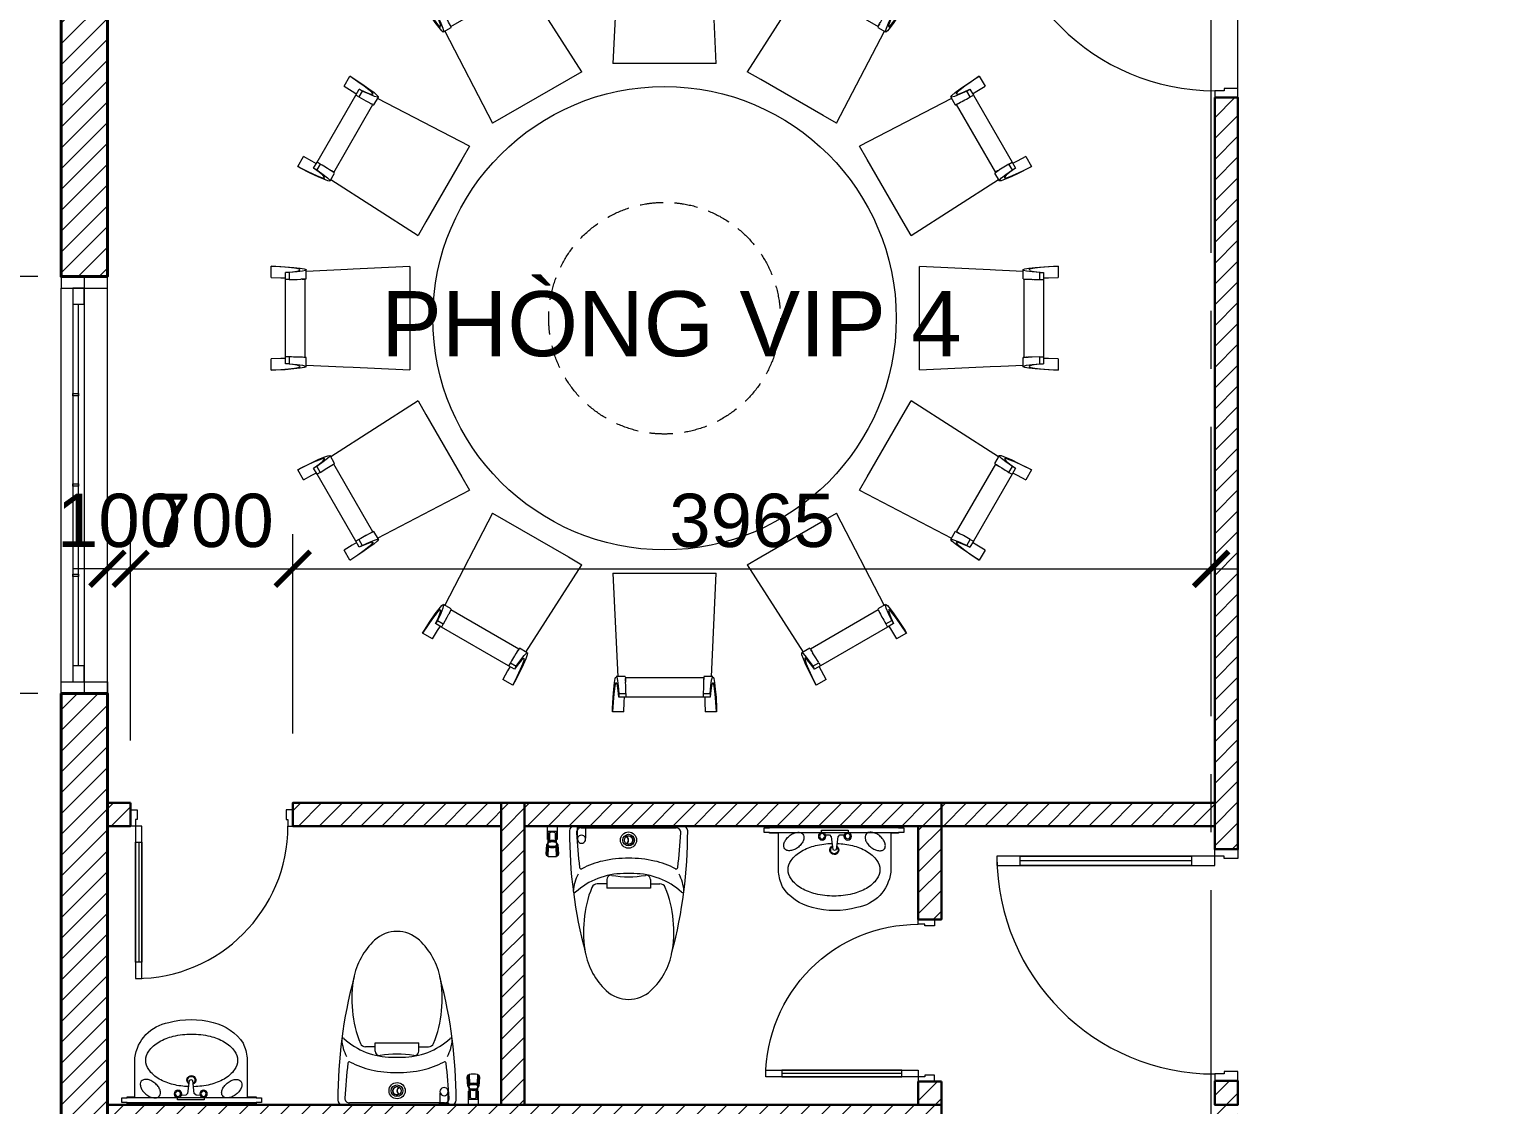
# Model space of a CAD drawing. Header units: millimetres. Extents: x 886808 to 1650903, y -1008069 to 230892.
# Drawn here: x 934851 to 941169, y -438720 to -434078 of the extents above; entities that cross this region are included whole.
import ezdxf

# ---------------------------------------------------------------- set-up
doc = ezdxf.new("R2010")
doc.units = ezdxf.units.MM
doc.linetypes.add('( Dashed )', pattern=[0.75, 0.5, -0.25])
doc.linetypes.add('CENTER', pattern=[2, 1.25, -0.25, 0.25, -0.25])
doc.layers.get('0').update_dxf_attribs({"lineweight": 0})
for name, color, linetype, lineweight in [('01- NET TUONG- 242', 242, 'Continuous', 40), ('03- Net Cua- 153', 153, 'Continuous', 9), ('8l NET TO', 8, 'Continuous', 9), ('A-FURN1', 8, 'Continuous', 9), ('A-Wall', 113, 'Continuous', 30), ('A_Dim', 8, 'Continuous', 5), ('HACTH', 8, 'Continuous', 0), ('I-FURN', 252, 'Continuous', 5), ('net vl', 33, 'Continuous', 5), ('P-SANR-FIXT', 6, 'Continuous', 5), ('X-BT-MB-F1$0$SP-CỬA', 157, 'Continuous', 0)]:
    doc.layers.add(name, color=color, linetype=linetype, lineweight=lineweight)
doc.styles.add('Roof Fl type B$0$GHICHUTHUONG', font='arial.ttf', dxfattribs={"width": 0.8})
doc.styles.add('TIÊU ĐỀ', font='arial.ttf', dxfattribs={"height": 230})
doc.dimstyles.new('1-100', dxfattribs={"dimtxt": 230, "dimasz": 150, "dimexe": 150, "dimexo": 300, "dimgap": 90, "dimtad": 1, "dimdec": 0, "dimrnd": 5, "dimzin": 0, "dimtxsty": 'TIÊU ĐỀ', "dimblk": 'ARCHTICK', "dimcen": 100, "dimdle": 120, "dimclrd": 256, "dimclre": 256, "dimclrt": 2, "dimadec": 0, "dimazin": 0, "dimtfac": 1, "dimtdec": 0, "dimtix": 1, "dimtmove": 1, "dimatfit": 3, "dimldrblk": 'OPEN30', "dimfxl": 900, "dimtolj": 1, "dimtzin": 0, "dimlwd": 13, "dimlwe": 13, "dimarcsym": 1})

# ---------------------------------------------------------------- blocks, each defined once
blk = doc.blocks.new('TRUC KHU BEP')
at = {"layer": '8l NET TO', "color": 251, "linetype": 'CENTER', "ltscale": 1000, "true_color": 0x636466, "transparency": 33554636}
for p, q in [((70, -3998.8), (70, 41158.2)), ((5034.7, -4023.5), (5034.7, 41133.5))]:
    blk.add_line(p, q, dxfattribs=at)
blk = doc.blocks.new('_ArchTick')
at = {"color": 0, "linetype": 'ByBlock', "const_width": 0.15}
blk.add_lwpolyline([(-0.5, -0.5), (0.5, 0.5)], dxfattribs=at)
blk = doc.blocks.new('*D240')
at = {"layer": 'A_Dim', "lineweight": 13, "transparency": 16777216}
for p, q in [((929312.6, -405799.7), (929312.6, -443139.7)), ((934593.6, -405919.7), (929162.6, -405919.7)), ((934593.6, -443019.7), (929162.6, -443019.7))]:
    blk.add_line(p, q, dxfattribs=at)
at = {"layer": 'Defpoints', "color": 0, "transparency": 16777216}
for p in [(934893.6, -405919.7), (929312.6, -443019.7), (934893.6, -443019.7)]:
    blk.add_point(p, dxfattribs=at)
at = {"layer": 'A_Dim', "lineweight": 13, "transparency": 16777216, "xscale": 150, "yscale": 150, "zscale": 150}
for p, rotation in [((929312.6, -405919.7), 90), ((929312.6, -443019.7), 270)]:
    blk.add_blockref('_ArchTick', p, dxfattribs=dict(at, rotation=rotation))
at = {"layer": 'A_Dim', "color": 2, "transparency": 16777216, "insert": (929105.1, -424469.7), "char_height": 230, "attachment_point": 5, "rotation": 90, "style": 'TIÊU ĐỀ'}
blk.add_mtext('\\A1;37100', dxfattribs=at)
blk = doc.blocks.new('_Open30')
at = {"color": 0, "linetype": 'ByBlock', "lineweight": -2}
for p, q in [((-1, 0.268), (0, 0)), ((0, 0), (-1, -0.268)), ((0, 0), (-1, 0))]:
    blk.add_line(p, q, dxfattribs=at)
blk = doc.blocks.new('*U608')
at = {"layer": 'I-FURN', "transparency": 33554636}
for p, q in [((1100, -944.5), (1100, -877.4)), ((1547.5, -897.9), (1100, -877.4)), ((1684.2, -875.1), (1698.9, -875.1)), ((1698.9, -875.1), (1698.9, -924.7)), ((1100, -1255.5), (1100, -944.5)), ((1547.1, -891.2), (1547.1, -930.2)), ((1551.7, -930.9), (1551.7, -1269.1)), ((1574, -890.4), (1573.4, -891.5)), ((1620.3, -932.9), (1635.7, -932.9)), ((1620.5, -932.9), (1620.5, -903.3)), ((1620.5, -903.3), (1635.7, -903.3)), ((1620.5, -932.9), (1635.7, -932.9)), ((1635.7, -903.3), (1635.7, -932.9)), ((1635.7, -932.9), (1635.7, -1267.1)), ((1100, -1322.6), (1100, -1255.5)), ((1100, -1322.6), (1547.5, -1302.1)), ((1547.1, -1269.8), (1547.1, -1308.7)), ((1549.8, -1269.3), (1547.5, -1270)), ((1620.5, -1296.7), (1620.5, -1267.1)), ((1620.5, -1267.1), (1635.7, -1267.1)), ((1620.5, -1296.7), (1635.7, -1296.7)), ((1635.7, -1267.1), (1635.7, -1296.7)), ((1698.9, -1324.9), (1684.2, -1324.9)), ((1698.9, -1275.3), (1698.9, -1324.9))]:
    blk.add_line(p, q, dxfattribs=at)
at = {"layer": 'I-FURN', "transparency": 33554636, "flags": 128}
for points in [[(1547.5, -890.4), (1555.2, -887.2), (1573, -884), (1600.6, -880.9), (1637.8, -877.9), (1684.2, -875.1)], [(1698.9, -875.1), (1656.9, -878), (1623.3, -881), (1598.1, -884.1), (1581.6, -887.2), (1574, -890.4)], [(1620.5, -903.3), (1586.6, -900.1), (1563, -896.9), (1549.9, -893.7), (1547.5, -890.4)], [(1547.5, -929.9), (1549.8, -930.7), (1562.9, -931.5), (1565, -931.5)], [(1575.4, -893.6), (1586.2, -896.9), (1606.4, -900.1), (1635.7, -903.3)], [(1582, -932.1), (1586.5, -932.2), (1588.2, -932.2)], [(1634.8, -926.3), (1657.1, -925.7), (1698.9, -924.7)], [(1547.5, -1309.6), (1549.9, -1306.3), (1563.1, -1303.1), (1586.6, -1299.8), (1620.5, -1296.7)], [(1684.2, -1324.9), (1637.8, -1322), (1600.6, -1319.1), (1573, -1316), (1555.2, -1312.8), (1547.5, -1309.6)], [(1551.7, -1269.1), (1565.5, -1268.4), (1570.2, -1268.3)], [(1565, -1268.4), (1562.9, -1268.5), (1555.7, -1268.9)], [(1620.2, -1267.1), (1586.5, -1267.8), (1569.8, -1268.3)], [(1635.7, -1296.7), (1606.4, -1299.9), (1586.2, -1303.1), (1575.4, -1306.3), (1574, -1309.6)], [(1574, -1309.6), (1581.6, -1312.8), (1598.1, -1315.9), (1623.3, -1319), (1657, -1322), (1698.9, -1324.9)], [(1698.9, -1275.3), (1657.1, -1274.3), (1634.8, -1273.6)]]:
    blk.add_lwpolyline(points, dxfattribs=at)
at = {"layer": 'I-FURN', "transparency": 33554636}
for start_param, end_param in [(0.092227, 0.260344), (0.269372, 0.369668)]:
    blk.add_ellipse((2630.5, -930.1), major_axis=(-1083.4, 0), ratio=0.007077, start_param=start_param, end_param=end_param, dxfattribs=at)
blk = doc.blocks.new('*U609')
at = {"layer": 'A_Dim', "color": 0, "linetype": 'ByBlock', "lineweight": -2, "transparency": 16777216}
for p, rotation in [((1515429.2, -18060.5), 90.00000000000004), ((1515576.6, -18610.5), 120), ((1515576.6, -17510.5), 60.00000000000006), ((1515979.2, -19013.1), 150.0000000000001), ((1515979.2, -17107.8), 30.00000000000008), ((1516529.2, -19160.5), 180), ((1517079.2, -19013.1), 210), ((1517079.2, -17107.8), 330.0000000000001), ((1517481.8, -18610.5), 240), ((1517481.8, -17510.5), 300.0000000000001), ((1517629.2, -18060.5), 270)]:
    blk.add_blockref('*U608', p, dxfattribs=dict(at, rotation=rotation))
blk.add_blockref('*U608', (1516529.2, -16960.5), dxfattribs=at)
blk = doc.blocks.new('*D641')
at = {"layer": 'A_Dim', "lineweight": 13, "transparency": 16777216}
for p, q in [((940068.6, -434888.5), (940068.6, -432214.5)), ((941268.6, -434817), (941268.6, -432214.5)), ((939948.6, -432364.5), (941388.6, -432364.5))]:
    blk.add_line(p, q, dxfattribs=at)
at = {"layer": 'Defpoints', "color": 0, "transparency": 16777216}
for p in [(941268.6, -432364.5), (941268.6, -435117), (940068.6, -435188.5, 0)]:
    blk.add_point(p, dxfattribs=at)
at = {"layer": 'A_Dim', "lineweight": 13, "transparency": 16777216, "xscale": 150, "yscale": 150, "zscale": 150, "rotation": 180}
blk.add_blockref('_ArchTick', (940068.6, -432364.5), dxfattribs=at)
at = {"layer": 'A_Dim', "lineweight": 13, "transparency": 16777216, "xscale": 150, "yscale": 150, "zscale": 150}
blk.add_blockref('_ArchTick', (941268.6, -432364.5), dxfattribs=at)
at = {"layer": 'A_Dim', "color": 2, "transparency": 16777216, "insert": (940668.6, -432157.1), "char_height": 230, "attachment_point": 5, "style": 'TIÊU ĐỀ'}
blk.add_mtext('\\A1;1200', dxfattribs=at)
blk = doc.blocks.new('*D642')
at = {"layer": 'A_Dim', "lineweight": 13, "transparency": 16777216}
for p, q in [((941268.6, -434817), (941268.6, -432214.5)), ((950918.6, -432622), (950918.6, -432214.5)), ((941148.6, -432364.5), (951038.6, -432364.5))]:
    blk.add_line(p, q, dxfattribs=at)
at = {"layer": 'Defpoints', "color": 0, "transparency": 16777216}
for p in [(950918.6, -432364.5), (950918.6, -432922), (941268.6, -435117)]:
    blk.add_point(p, dxfattribs=at)
at = {"layer": 'A_Dim', "lineweight": 13, "transparency": 16777216, "xscale": 150, "yscale": 150, "zscale": 150, "rotation": 180}
blk.add_blockref('_ArchTick', (941268.6, -432364.5), dxfattribs=at)
at = {"layer": 'A_Dim', "lineweight": 13, "transparency": 16777216, "xscale": 150, "yscale": 150, "zscale": 150}
blk.add_blockref('_ArchTick', (950918.6, -432364.5), dxfattribs=at)
at = {"layer": 'A_Dim', "color": 2, "transparency": 16777216, "insert": (946093.6, -432157.1), "char_height": 230, "attachment_point": 5, "style": 'TIÊU ĐỀ'}
blk.add_mtext('\\A1;9650', dxfattribs=at)
blk = doc.blocks.new('*D1190')
at = {"layer": 'A_Dim', "lineweight": 13, "transparency": 16777216}
for p, q in [((930961.5, -439039.7), (930961.5, -436824.7)), ((934888.6, -436944.7), (930811.5, -436944.7)), ((933646.5, -438919.7), (930811.5, -438919.7))]:
    blk.add_line(p, q, dxfattribs=at)
at = {"layer": 'Defpoints', "color": 0, "transparency": 16777216}
for p in [(930961.5, -436944.7), (935188.6, -436944.7), (933946.5, -438919.7)]:
    blk.add_point(p, dxfattribs=at)
at = {"layer": 'A_Dim', "lineweight": 13, "transparency": 16777216, "xscale": 150, "yscale": 150, "zscale": 150}
for p, rotation in [((930961.5, -436944.7), 90), ((930961.5, -438919.7), 270)]:
    blk.add_blockref('_ArchTick', p, dxfattribs=dict(at, rotation=rotation))
at = {"layer": 'A_Dim', "color": 2, "transparency": 16777216, "insert": (930754.1, -437932.2), "char_height": 230, "attachment_point": 5, "rotation": 90, "style": 'TIÊU ĐỀ'}
blk.add_mtext('\\A1;1975', dxfattribs=at)
blk = doc.blocks.new('*D1191')
at = {"layer": 'A_Dim', "lineweight": 13, "transparency": 16777216}
for p, q in [((930961.5, -437064.7), (930961.5, -435024.7)), ((934888.6, -435144.7), (930811.5, -435144.7)), ((934888.6, -436944.7), (930811.5, -436944.7))]:
    blk.add_line(p, q, dxfattribs=at)
at = {"layer": 'Defpoints', "color": 0, "transparency": 16777216}
for p in [(930961.5, -435144.7), (935188.6, -435144.7), (935188.6, -436944.7)]:
    blk.add_point(p, dxfattribs=at)
at = {"layer": 'A_Dim', "lineweight": 13, "transparency": 16777216, "xscale": 150, "yscale": 150, "zscale": 150}
for p, rotation in [((930961.5, -435144.7), 90), ((930961.5, -436944.7), 270)]:
    blk.add_blockref('_ArchTick', p, dxfattribs=dict(at, rotation=rotation))
at = {"layer": 'A_Dim', "color": 2, "transparency": 16777216, "insert": (930754.1, -436044.7), "char_height": 230, "attachment_point": 5, "rotation": 90, "style": 'TIÊU ĐỀ'}
blk.add_mtext('\\A1;1800', dxfattribs=at)
blk = doc.blocks.new('*D1192')
at = {"layer": 'A_Dim', "lineweight": 13, "transparency": 16777216}
for p, q in [((930961.5, -435264.7), (930961.5, -433049.7)), ((934092, -433169.7), (930811.5, -433169.7)), ((934888.6, -435144.7), (930811.5, -435144.7))]:
    blk.add_line(p, q, dxfattribs=at)
at = {"layer": 'Defpoints', "color": 0, "transparency": 16777216}
for p in [(930961.5, -433169.7), (934392, -433169.7), (935188.6, -435144.7)]:
    blk.add_point(p, dxfattribs=at)
at = {"layer": 'A_Dim', "lineweight": 13, "transparency": 16777216, "xscale": 150, "yscale": 150, "zscale": 150}
for p, rotation in [((930961.5, -433169.7), 90), ((930961.5, -435144.7), 270)]:
    blk.add_blockref('_ArchTick', p, dxfattribs=dict(at, rotation=rotation))
at = {"layer": 'A_Dim', "color": 2, "transparency": 16777216, "insert": (930754.1, -434157.2), "char_height": 230, "attachment_point": 5, "rotation": 90, "style": 'TIÊU ĐỀ'}
blk.add_mtext('\\A1;1975', dxfattribs=at)
blk = doc.blocks.new('*D1245')
at = {"layer": 'A_Dim', "lineweight": 13, "transparency": 16777216}
for p, q in [((935188.6, -436804.5), (935188.6, -436256.5)), ((935288.6, -437147), (935288.6, -436256.5)), ((935188.6, -436406.5), (935038.6, -436406.5)), ((935188.6, -436406.5), (935288.6, -436406.5)), ((935288.6, -436406.5), (935438.6, -436406.5))]:
    blk.add_line(p, q, dxfattribs=at)
at = {"layer": 'Defpoints', "color": 0, "transparency": 16777216}
for p in [(935288.6, -436406.5), (935188.6, -437104.5), (935288.6, -437447, 0)]:
    blk.add_point(p, dxfattribs=at)
at = {"layer": 'A_Dim', "lineweight": 13, "transparency": 16777216, "xscale": 150, "yscale": 150, "zscale": 150}
blk.add_blockref('_ArchTick', (935188.6, -436406.5), dxfattribs=at)
at = {"layer": 'A_Dim', "lineweight": 13, "transparency": 16777216, "xscale": 150, "yscale": 150, "zscale": 150, "rotation": 180}
blk.add_blockref('_ArchTick', (935288.6, -436406.5), dxfattribs=at)
at = {"layer": 'A_Dim', "color": 2, "transparency": 16777216, "insert": (935238.6, -436199.1), "char_height": 230, "attachment_point": 5, "style": 'TIÊU ĐỀ'}
blk.add_mtext('\\A1;100', dxfattribs=at)
blk = doc.blocks.new('*D1246')
at = {"layer": 'A_Dim', "lineweight": 13, "transparency": 16777216}
for p, q in [((935288.6, -437147), (935288.6, -436256.5)), ((935988.6, -437117), (935988.6, -436256.5)), ((935168.6, -436406.5), (936108.6, -436406.5))]:
    blk.add_line(p, q, dxfattribs=at)
at = {"layer": 'Defpoints', "color": 0, "transparency": 16777216}
for p in [(935988.6, -436406.5), (935988.6, -437417), (935288.6, -437447, 0)]:
    blk.add_point(p, dxfattribs=at)
at = {"layer": 'A_Dim', "lineweight": 13, "transparency": 16777216, "xscale": 150, "yscale": 150, "zscale": 150, "rotation": 180}
blk.add_blockref('_ArchTick', (935288.6, -436406.5), dxfattribs=at)
at = {"layer": 'A_Dim', "lineweight": 13, "transparency": 16777216, "xscale": 150, "yscale": 150, "zscale": 150}
blk.add_blockref('_ArchTick', (935988.6, -436406.5), dxfattribs=at)
at = {"layer": 'A_Dim', "color": 2, "transparency": 16777216, "insert": (935638.6, -436199.1), "char_height": 230, "attachment_point": 5, "style": 'TIÊU ĐỀ'}
blk.add_mtext('\\A1;700', dxfattribs=at)
blk = doc.blocks.new('*D1247')
at = {"layer": 'A_Dim', "lineweight": 13, "transparency": 16777216}
for p, q in [((935988.6, -437117), (935988.6, -436256.5)), ((939953.3, -436953.5), (939953.3, -436256.5)), ((935868.6, -436406.5), (940073.3, -436406.5))]:
    blk.add_line(p, q, dxfattribs=at)
at = {"layer": 'Defpoints', "color": 0, "transparency": 16777216}
for p in [(939953.3, -436406.5), (939953.3, -437253.5), (935988.6, -437417)]:
    blk.add_point(p, dxfattribs=at)
at = {"layer": 'A_Dim', "lineweight": 13, "transparency": 16777216, "xscale": 150, "yscale": 150, "zscale": 150, "rotation": 180}
blk.add_blockref('_ArchTick', (935988.6, -436406.5), dxfattribs=at)
at = {"layer": 'A_Dim', "lineweight": 13, "transparency": 16777216, "xscale": 150, "yscale": 150, "zscale": 150}
blk.add_blockref('_ArchTick', (939953.3, -436406.5), dxfattribs=at)
at = {"layer": 'A_Dim', "color": 2, "transparency": 16777216, "insert": (937971, -436199), "char_height": 230, "attachment_point": 5, "style": 'TIÊU ĐỀ'}
blk.add_mtext('\\A1;3965', dxfattribs=at)
blk = doc.blocks.new('*U1454')
at = {"color": 7, "ltscale": 5, "transparency": 33554636}
for p, q in [((-2000, 100), (-2000, -100)), ((-200, 100), (-200, -100))]:
    blk.add_line(p, q, dxfattribs=at)
at = {"ltscale": 40, "transparency": 33554636}
for p, q in [((-250, 100), (-1950, 100)), ((-1880, 50), (-320, 50)), ((-320, 25), (-1880, 25))]:
    blk.add_line(p, q, dxfattribs=at)
at = {"color": 0, "ltscale": 40, "transparency": 33554636}
for p, q in [((-2000, 0), (-200, 0)), ((-200, -100), (-2000, -100))]:
    blk.add_line(p, q, dxfattribs=at)
at = {"color": 0, "lineweight": -2, "transparency": 33554636}
for points in [[(-2000, 100), (-1950, 100), (-1950, -100), (-2000, -100)], [(-200, 100), (-250, 100), (-250, -100), (-200, -100)]]:
    blk.add_lwpolyline(points, close=True, dxfattribs=at)
at = {"ltscale": 40, "transparency": 33554636}
for points in [[(-1950, 50), (-1880, 50), (-1880, 0), (-1950, 0)], [(-1494.9, 25), (-1485.1, 25), (-1485.1, 50), (-1494.9, 50)], [(-1104.9, 25), (-1095.1, 25), (-1095.1, 50), (-1104.9, 50)], [(-714.9, 25), (-705.1, 25), (-705.1, 50), (-714.9, 50)], [(-320, 50), (-250, 50), (-250, 0), (-320, 0)]]:
    blk.add_lwpolyline(points, close=True, dxfattribs=at)
blk = doc.blocks.new('*U73')
at = {"layer": 'X-BT-MB-F1$0$SP-CỬA', "transparency": 33554636}
blk.add_line((-50, 100), (-50, 840), dxfattribs=at)
for points in [[(-30, 0), (-30, 940), (-70, 940), (-70, 0)], [(-30, 100), (-70, 100), (-70, 840), (-30, 840)], [(-1000, -100), (-960, -100), (-960, -40), (-970, -40), (-970, 0), (-1000, 0)], [(0, -100), (-40, -100), (-40, -40), (-30, -40), (-30, 0), (0, 0)]]:
    blk.add_lwpolyline(points, close=True, dxfattribs=at)
at = {"layer": 'X-BT-MB-F1$0$SP-CỬA', "ltscale": 100, "transparency": 33554636}
blk.add_arc((-30, 0), 940, 90, 180, dxfattribs=at)
blk = doc.blocks.new('DAC_SA_Toilet - DAC_Toilet-V2-MẶT BẰNG BỐ TRÍ TẦNG 2')
at = {"layer": 'A_Dim', "transparency": 33554636}
for p, q in [((-308.8, 364.5), (-350.3, 364.5)), ((235, 364.5), (-235, 364.5))]:
    blk.add_line(p, q, dxfattribs=at)
at = {"layer": 'P-SANR-FIXT', "color": 251, "true_color": 0x636466, "transparency": 33554636}
for p, q in [((-350.3, 306.5), (-350.3, 364.5)), ((-347.3, 306.5), (-347.3, 340.6)), ((-311.9, 340.6), (-347.3, 340.6)), ((-347.1, 306.5), (-347.1, 321.7)), ((-344.3, 332.7), (-344.3, 298.2)), ((-341.7, 335.2), (-341.7, 300.7)), ((-317.5, 335.2), (-317.5, 300.7)), ((-315, 332.7), (-315, 298.2)), ((-312.1, 306.5), (-312.1, 321.7)), ((-311.9, 340.6), (-311.9, 306.5)), ((-308.8, 364.5), (-308.8, 306.5)), ((-223.5, 359.5), (-223.5, 364.5)), ((-220.1, 359.5), (-223.5, 359.5)), ((-220.1, 312.7), (-220.1, 359.5)), ((-220.1, 359.5), (-186.3, 359.5)), ((-205, 356.9), (0, 356.9)), ((-186.3, 359.5), (-186.3, 312.7)), ((-182.9, 359.5), (-186.3, 359.5)), ((-182.9, 364.5), (-182.9, 359.5)), ((0, 356.9), (205, 356.9)), ((-356.1, 244.9), (-352.9, 285)), ((-353.3, 236.2), (-350.8, 275.3)), ((-347.1, 306.5), (-350.3, 306.5)), ((-346.9, 280.7), (-348.2, 276.2)), ((-348, 233.8), (-345.9, 273)), ((-347.1, 293.3), (-347.1, 306.5)), ((-344.3, 298.2), (-345.9, 293.7)), ((-344, 274.2), (-343, 278.9)), ((-316.2, 278.9), (-315.2, 274.2)), ((-315, 298.2), (-313.3, 293.7)), ((-311.2, 233.8), (-313.3, 273)), ((-312.3, 280.7), (-311, 276.2)), ((-312.1, 306.5), (-312.1, 293.3)), ((-308.8, 306.5), (-312.1, 306.5)), ((-305.9, 236.2), (-308.4, 275.3)), ((-306.3, 285), (-303.1, 244.9)), ((-353.3, 236.2), (-356.1, 244.9)), ((-303.1, 244.9), (-305.9, 236.2)), ((-94.1, 133.7), (-94.1, 97.2)), ((94.1, 133.9), (94.1, 97.2)), ((-94.1, 114.8), (-135.3, 114.8)), ((94.1, 97.2), (-94.1, 97.2)), ((94.1, 114.8), (135.3, 114.8))]:
    blk.add_line(p, q, dxfattribs=at)
for centre, radius in [((-0.5, 304), 35), ((0, 304), 25), ((0, 304), 18.2)]:
    blk.add_circle(centre, radius, dxfattribs=at)
for centre, radius, start, end in [((-322.9, 321.4), 24.1, 152.22707, 179.2307), ((-344.3, 335.2), 2.55, 270.00781, 359.99327), ((-329.6, 309.1), 28.8, 65.09775, 114.90581), ((-315, 335.2), 2.55, 180.06218, 270), ((-336.3, 321.4), 24.1, 0.76948, 27.77306), ((-235, 344.5), 20, 90, 179.77834), ((1745, 336.9), 2000, 179.77834, 194.96383), ((-205, 336.9), 20, 90, 182.77831), ((1772.7, 432.9), 2000, 182.77831, 187.10889), ((-203.2, 307.8), 17.6, 16.21363, 163.78637), ((-16, 304), 15.4, 292.40557, 67.59443), ((-8.7, 318.8), 0.521, 120.52922, 244.00353), ((0, 304), 17.7, 239.47078, 120.52922), ((-16, 304), 16, 295.99647, 64.00353), ((-1745, 336.9), 2000, 345.03617, 0.22166), ((205, 336.9), 20, 357.22169, 90), ((-1772.7, 432.9), 2000, 352.89111, 357.22169), ((235, 344.5), 20, 0.22166, 90), ((-339.1, 283), 13.9, 171.78547, 213.41534), ((-342.4, 284.1), 10.6, 142.44391, 175.48892), ((-357.2, 312), 22.3, 286.6183, 295.29425), ((-368.7, 300.9), 23, 336.71481, 340.6458), ((-351.9, 309.1), 16.5, 287.16271, 302.51816), ((-329.6, 260.8), 41.6, 73.0945, 106.9132), ((-307.3, 309.1), 16.5, 237.51883, 252.87745), ((-290.5, 300.9), 23, 199.3542, 203.28519), ((-302, 312), 22.3, 244.70575, 253.3817), ((-316.8, 284.1), 10.6, 4.51108, 37.55609), ((-320.1, 283), 13.9, 326.58229, 8.22538), ((-203.2, 307.8), 17.6, 163.78637, 16.21363), ((-8.7, 289.2), 0.521, 115.99647, 239.47078), ((-329.6, 360.7), 128.2, 261.74989, 278.25011), ((-38.7, -118.3), 340, 102.40346, 118.6447), ((0, -294.1), 520, 90, 102.40346), ((0, -294.1), 520, 77.59654, 90), ((38.7, -118.3), 340, 61.3553, 77.59654), ((-49.4, 69.1), 190, 152.46569, 175.50695), ((-20.5, -150.5), 310, 90.25011, 132.22537), ((-205, 186.3), 7, 187.10889, 298.6447), ((-75.7, 133.7), 18.4, 141.6409, 180), ((-75.7, 133.7), 18.4, 80.33625, 141.6409), ((0, 578.5), 432.8, 260.33625, 279.66375), ((0, -4840.4), 5000, 89.74989, 90.25011), ((20.5, -150.5), 310, 47.77463, 89.74989), ((75.7, 133.7), 18.4, 38.3591, 99.66375), ((75.7, 133.7), 18.4, 0.59264, 38.3591), ((205, 186.3), 7, 241.3553, 352.89111), ((49.4, 69.1), 190, 4.49305, 27.53431), ((-232.8, 83.5), 6, 175.50695, 312.22537), ((242.7, -72), 436.1, 156.82038, 175.91835), ((-135.3, 89.9), 24.9, 90, 156.82038), ((135.3, 89.9), 24.9, 23.17962, 90), ((-242.7, -72), 436.1, 4.08165, 23.17962), ((232.8, 83.5), 6, 227.77463, 4.49305), ((265.7, -93.5), 461, 173.44768, 191.83618), ((-265.7, -93.5), 461, 348.16382, 6.55232), ((106.8, -126.8), 298.7, 190.16854, 227.10822), ((-106.8, -126.8), 298.7, 312.89178, 349.83146), ((0, -241.8), 141.8, 227.10822, 312.89178)]:
    blk.add_arc(centre, radius, start, end, dxfattribs=at)
for centre, major_axis, ratio, start_param, end_param in [((-357.1, 270), (12.9, 0), 0.469472, 0.514225, 1.056571), ((-294.8, 283), (55.3, 0), 0.469472, 2.889685, 3.404243), ((-294.8, 287), (53.8, 0), 0.469472, 2.950602, 3.394193), ((-357.1, 270), (15.9, 0), 0.469472, 0.595548, 0.975248), ((-357.1, 274.1), (17.4, 0), 0.469472, 0.628494, 0.942302), ((-329.6, 299.3), (58.3, 0), 0.469472, 4.429224, 4.995554), ((-344.3, 300.7), (-2.55, 0), 0.964751, 1.570796, 3.142958), ((-329.6, 299.3), (55.3, 0), 0.469472, 4.449739, 4.975039), ((-329.6, 270.7), (-53.8, 0), 0.469459, 4.459825, 4.964989), ((-329.6, 303.4), (53.8, 0), 0.469472, 4.459789, 4.964989), ((-329.6, 286.5), (14.9, 0), 0.965007, 0.656553, 2.485417), ((-315, 300.7), (2.55, 0), 0.962261, 3.141593, 4.712389), ((-302.1, 274.1), (17.4, 0), 0.470339, 2.199291, 2.513098), ((-302.1, 270), (15.9, 0), 0.470257, 2.166344, 2.546045), ((-302.1, 270), (12.9, 0), 0.469467, 2.085021, 2.627368), ((-364.4, 287), (53.8, 0), 0.469472, 6.030585, 6.474176), ((-364.4, 283), (55.3, 0), 0.469472, 6.020535, 6.535172)]:
    blk.add_ellipse(centre, major_axis=major_axis, ratio=ratio, start_param=start_param, end_param=end_param, dxfattribs=at)
for points, knots in [([(-348, 233.8), (-348.3, 234), (-348.9, 234.6), (-350.5, 235.5), (-352.1, 236), (-353.3, 236.2)], [-1, -1, -1, -1, -0.75, -0.5, 0, 0, 0, 0]), ([(-305.9, 236.2), (-307.1, 236), (-308.7, 235.5), (-310.3, 234.6), (-310.9, 234), (-311.2, 233.8)], [-1, -1, -1, -1, -0.5, -0.25, 0, 0, 0, 0])]:
    blk.add_open_spline(points, degree=3, knots=knots, dxfattribs=at)
blk = doc.blocks.new('LA01')
for p, q in [((-325.1, -200.2), (307.6, -200.2)), ((307.6, -223.1), (-325.1, -223.1))]:
    blk.add_line(p, q)
for points in [[(-325.1, -230.9), (307.6, -230.9), (307.6, -223.1), (333.4, -223.1), (333.4, -200.2), (307.6, -200.2), (307.6, -195.6), (269.9, -195.6), (269.6, -4.7, 0.332326), (104.2, 168.8, 0.134373), (-114.8, 168.8, 0.188095), (-261.6, 67, 0.077021), (-280.2, -4.7), (-280.2, -195.6), (-325.1, -195.6), (-325.1, -200.2), (-351.7, -200.2), (-351.7, -223.1), (-325.1, -223.1)], [(-325.1, -230.9), (307.6, -230.9), (307.6, -223.1), (333.4, -223.1), (333.4, -200.2), (307.6, -200.2), (307.6, -195.6), (269.9, -195.6), (269.6, -4.7, 0.332326), (104.2, 168.8, 0.134373), (-114.8, 168.8, 0.188095), (-261.6, 67, 0.077021), (-280.2, -4.7), (-280.2, -195.6), (-325.1, -195.6), (-325.1, -200.2), (-351.7, -200.2), (-351.7, -223.1), (-325.1, -223.1)], [(-183.3, -128.1, 0.061799), (-203, -115.9, 0.075071), (-221.4, -110.5, 0.107027), (-239.3, -111.9, 0.150549), (-250, -119.1, 0.150549), (-254.9, -131.1, 0.107027), (-252.5, -149, 0.075071), (-243.5, -165.8, 0.061799), (-227.4, -182.5, 0.061799), (-207.7, -194.8, 0.075071), (-189.3, -200.2, 0.107027), (-171.4, -198.8, 0.150549), (-160.6, -191.5, 0.150549), (-155.8, -179.5, 0.107027), (-158.1, -161.7, 0.075071), (-167.2, -144.8, 0.061799)], [(171.8, -128.1, -0.061799), (191.5, -115.9, -0.075071), (209.9, -110.5, -0.107027), (227.8, -111.9, -0.150549), (238.6, -119.1, -0.150549), (243.4, -131.1, -0.107027), (241, -149, -0.075071), (232, -165.8, -0.061799), (215.9, -182.5, -0.061799), (196.2, -194.8, -0.075071), (177.8, -200.2, -0.107027), (159.9, -198.8, -0.150549), (149.1, -191.5, -0.150549), (144.3, -179.5, -0.107027), (146.7, -161.7, -0.075071), (155.7, -144.8, -0.061799)]]:
    blk.add_lwpolyline(points, format="xyb", close=True)
for points in [[(-8.4, 112.3, 0.058371), (-98.9, 101.7, 0.071992), (-167.7, 74.5, 0.106546), (-219.1, 28.2, 0.157668), (-233.7, -16.8, 0.157668), (-219.1, -61.9, 0.106546), (-167.7, -108.2, 0.071992), (-98.9, -135.4, 0.052193), (-18.1, -145.9, 0.052193)], [(7.4, -145.7, 0.048211), (82, -135.4, 0.071992), (150.8, -108.2, 0.106546), (202.2, -61.9, 0.157668), (216.8, -16.8, 0.157668), (202.2, 28.2, 0.106546), (150.8, 74.5, 0.071992), (82, 101.7, 0.058371), (-8.4, 112.3, 0.058371)]]:
    blk.add_lwpolyline(points, format="xyb")
for points in [[(-49.7, -188.3), (-30.8, -188.1), (-21.6, -178.8), (-14.8, -116), (-6.1, -112.2), (3.6, -115.8), (11.6, -178.5), (20.9, -187.6), (41, -188.6)], [(-69.3, -199.5), (-69.2, -210.6), (60.9, -210.6), (60.8, -199.5)]]:
    blk.add_lwpolyline(points)
for centre, radius in [((-66.7, -181), 18.5), ((-66.7, -181), 12.9), ((58.8, -181.1), 18.5), ((58.8, -181.1), 12.9)]:
    blk.add_circle(centre, radius)
for radius, start, end in [(22.1, 303.67883, 242.96826), (18.1, 310.35279, 237.93094)]:
    blk.add_arc((-6.6, -113.4), radius, start, end)

msp = doc.modelspace()

# ---------------------------------------------------------------- linework, layer by layer
at = {"layer": '01- NET TUONG- 242', "transparency": 33554636}
for points in [[(934988.6, -432694.7), (935188.6, -432694.7), (935188.6, -435144.7), (934988.6, -435144.7)], [(934988.6, -436944.7), (935188.6, -436944.7), (935188.6, -442819.7), (934988.6, -442819.7)]]:
    msp.add_lwpolyline(points, close=True, dxfattribs=at)
at = {"layer": 'A-Wall', "transparency": 33554636, "elevation": 0}
for points in [[(939968.6, -434372.8), (940068.6, -434372.8), (940068.6, -437617), (939968.6, -437617)], [(935288.6, -437417), (935188.6, -437417), (935188.6, -437517), (935288.6, -437517)], [(936888.5, -437417), (935988.6, -437417), (935988.6, -437517), (936888.5, -437517)], [(936888.5, -437417), (936988.5, -437417), (936988.5, -438719.7), (936888.5, -438719.7)], [(936988.5, -437417), (938788.4, -437417), (938788.4, -437517), (936988.5, -437517)], [(938788.4, -437417), (939968.6, -437417), (939968.6, -437517), (938788.4, -437517)], [(938788.4, -437517), (938788.4, -437919.8), (938688.4, -437919.8), (938688.4, -437517)], [(939968.6, -438617), (940068.6, -438617), (940068.6, -438719.7), (939968.6, -438719.7)]]:
    msp.add_lwpolyline(points, close=True, dxfattribs=at)
at = {"layer": 'A-Wall', "transparency": 33554636}
for points in [[(938788.4, -438619.8), (938788.4, -438719.8), (938688.4, -438719.8), (938688.4, -438619.8)], [(938788.4, -438719.7), (935188.6, -438719.7), (935188.6, -438819.7), (938788.4, -438819.7)]]:
    msp.add_lwpolyline(points, close=True, dxfattribs=at)

# ---------------------------------------------------------------- block references
at = {"transparency": 33554636}
msp.add_blockref('TRUC KHU BEP', (934918.6, -443019.7), dxfattribs=at)
at = {"layer": '03- Net Cua- 153', "linetype": 'Continuous', "transparency": 33554636, "xscale": -1, "rotation": 90}
msp.add_blockref('*U1454', (935088.6, -437144.7), dxfattribs=at)
at = {"layer": 'A-FURN1', "transparency": 33554636, "xscale": -0.8799999998882417, "yscale": 0.8799999998882417, "zscale": 0.8799999998882413, "rotation": 180}
msp.add_blockref('LA01', (938332.4, -437720.2, 0), dxfattribs=at)
at = {"layer": 'A-FURN1', "transparency": 33554636, "xscale": -0.8799999998882413, "yscale": 0.8799999998882413, "zscale": 0.8799999998882413}
msp.add_blockref('LA01', (935544.6, -438513.5), dxfattribs=at)
at = {"layer": 'net vl', "ltscale": 300, "transparency": 33554636, "extrusion": (1.99684e-08, -4.10546e-11, 1), "zscale": -1, "rotation": 90.00102455033912}
for p in [(939968.6, -433372.8, 0), (939968.6, -437617, 0)]:
    msp.add_blockref('*U73', p, dxfattribs=at)
at = {"layer": 'net vl', "ltscale": 300, "transparency": 33554636, "extrusion": (4.10546e-11, 1.99684e-08, 1), "xscale": 0.7000000000000054, "yscale": 0.7000000000000054, "zscale": -0.7, "rotation": 180.0010245503391}
msp.add_blockref('*U73', (935288.6, -437517, 0), dxfattribs=at)
at = {"layer": 'net vl', "ltscale": 300, "transparency": 33554636, "extrusion": (-1.99684e-08, -4.10546e-11, -1), "xscale": 0.7, "yscale": 0.7, "zscale": 0.7, "rotation": 270.0010245503391}
msp.add_blockref('*U73', (-938688.4, -438619.8, 0), dxfattribs=at)
at = {"layer": 'P-SANR-FIXT', "color": 251, "true_color": 0x636466, "transparency": 33554636}
msp.add_blockref('DAC_SA_Toilet - DAC_Toilet-V2-MẶT BẰNG BỐ TRÍ TẦNG 2', (937438.4, -437881.5), dxfattribs=at)
at = {"layer": 'P-SANR-FIXT', "color": 251, "true_color": 0x636466, "transparency": 33554636, "rotation": 180}
msp.add_blockref('DAC_SA_Toilet - DAC_Toilet-V2-MẶT BẰNG BỐ TRÍ TẦNG 2', (936438.5, -438355.2), dxfattribs=at)

# ---------------------------------------------------------------- dimensions: what is measured, and where the dimension line sits
at = {"layer": 'A_Dim', "transparency": 33554636}
dim = msp.add_linear_dim(base=(929312.6, -443019.7), p1=(934893.6, -405919.7), p2=(934893.6, -443019.7), angle=90, dimstyle='1-100', override={"dimscale": 1}, dxfattribs=at)
dim.commit()
dim.dimension.update_dxf_attribs({"geometry": '*D240', "text_midpoint": (929105.1, -424469.7)})
at = {"layer": 'A_Dim'}
for base, p1, p2, picture, middle in [((941268.6, -432364.5), (940068.6, -435188.5, 0), (941268.6, -435117), '*D641', (940668.6, -432157.1)), ((950918.6, -432364.5), (941268.6, -435117), (950918.6, -432922), '*D642', (946093.6, -432157.1)), ((935288.6, -436406.5), (935188.6, -437104.5), (935288.6, -437447, 0), '*D1245', (935238.6, -436199.1)), ((935988.6, -436406.5), (935288.6, -437447, 0), (935988.6, -437417), '*D1246', (935638.6, -436199.1)), ((939953.3, -436406.5), (935988.6, -437417), (939953.3, -437253.5), '*D1247', (937971, -436199))]:
    dim = msp.add_linear_dim(base=base, p1=p1, p2=p2, dimstyle='1-100', dxfattribs=at)
    dim.commit()
    dim.dimension.update_dxf_attribs({"geometry": picture, "text_midpoint": middle})
for base, p1, p2, picture, middle in [((930961.5, -433169.7), (935188.6, -435144.7), (934392, -433169.7), '*D1192', (930754.1, -434157.2)), ((930961.5, -435144.7), (935188.6, -436944.7), (935188.6, -435144.7), '*D1191', (930754.1, -436044.7)), ((930961.5, -436944.7), (933946.5, -438919.7), (935188.6, -436944.7), '*D1190', (930754.1, -437932.2))]:
    dim = msp.add_linear_dim(base=base, p1=p1, p2=p2, angle=90, dimstyle='1-100', dxfattribs=at)
    dim.commit()
    dim.dimension.update_dxf_attribs({"geometry": picture, "text_midpoint": middle})

# ---------------------------------------------------------------- next in the draw order: texts
at = {"layer": 'net vl', "ltscale": 300, "transparency": 33554636, "insert": (937623.2, -435350.4), "char_height": 280.709, "attachment_point": 5, "style": 'Roof Fl type B$0$GHICHUTHUONG', "bg_fill": 2}
msp.add_mtext('{\\W1;PHÒNG VIP 4}', dxfattribs=at)

# ---------------------------------------------------------------- next in the draw order: hatches: boundary and pattern name
at = {"layer": 'HACTH', "transparency": 33554636}
h = msp.add_hatch(dxfattribs=at)
h.set_pattern_fill('ANSI31', color=256, scale=20)
h.paths.add_polyline_path([(958118.6, -409178.1), (958318.6, -409178.1), (958318.6, -406119.7), (958118.6, -406119.7)])
h.paths.add_polyline_path([(944818.1, -410919.7), (949148.3, -410919.9), (949148.3, -411019.9), (944818.1, -411019.7)])
h.paths.add_polyline_path([(960798.6, -406119.5), (965418.6, -406119.3), (965418.6, -405919.7), (960798.6, -405920)])
h.paths.add_polyline_path([(955518.6, -438719.8), (951068.6, -438719.7), (951068.6, -438919.7), (955518.6, -438919.7)])
h.paths.add_polyline_path([(934988.6, -406119.3), (935188.6, -406119.3), (935188.6, -411207), (934988.6, -411207)])
h.paths.add_polyline_path([(950868.6, -434769.7), (951068.6, -434769.7), (951068.6, -443019.7), (950868.6, -443019.7)])
h.paths.add_polyline_path([(945418.6, -441869.7), (945518.6, -441869.7), (945518.6, -442819.7), (945418.6, -442819.7)])
h.paths.add_polyline_path([(945118.6, -441869.7), (945518.6, -441869.7), (945518.6, -441769.7), (945118.6, -441769.7)])
h.paths.add_polyline_path([(943336, -442819.7), (945731.1, -442819.7), (945731.1, -443019.7), (943336, -443019.7)])
h.paths.add_polyline_path([(956518.6, -438719.8), (958318.6, -438719.7), (958318.6, -438919.7), (956518.6, -438919.8)])
h.paths.add_polyline_path([(936488.6, -411019.6), (940144.6, -411019.7), (940144.6, -410919.7), (936488.6, -410919.6)])
h.paths.add_polyline_path([(944918.5, -407719.7), (945118.5, -407719.7), (945118.6, -406119.7), (944918.6, -406119.7)])
h.paths.add_polyline_path([(935488.6, -411019.7), (935188.6, -411019.7), (935188.6, -410919.8), (935488.6, -410919.8)])
h.paths.add_polyline_path([(957518.6, -411019.7), (958318.6, -411019.7), (958318.6, -410819.7), (957518.6, -410819.7)])
h.paths.add_polyline_path([(950768.6, -410919.7), (957518.6, -410919.7), (957518.6, -411019.7), (950768.6, -411019.7)])
h.paths.add_polyline_path([(950256.1, -442819.7), (950868.6, -442819.7), (950868.6, -443019.7), (950256.1, -443019.7)])
h.paths.add_polyline_path([(947331.1, -442819.7), (948656.1, -442819.7), (948656.1, -443019.7), (947331.1, -443019.7)])
h.paths.add_polyline_path([(944918.6, -442819.7), (945118.6, -442819.7), (945118.6, -434869.7), (944918.6, -434869.7)])
h.paths.add_polyline_path([(951068.6, -433069.7), (941268.6, -433069.7), (941268.6, -433169.7), (951068.6, -433169.7)])
h.paths.add_polyline_path([(949868.6, -434769.7), (946038.6, -434769.7), (946038.6, -434869.7), (949868.6, -434869.7)])
h.paths.add_polyline_path([(950668.6, -434869.7), (950868.6, -434869.7), (950868.6, -434769.7), (950668.6, -434769.7)])
h.paths.add_polyline_path([(947646.1, -434869.7), (947646.1, -437979.8), (947546.1, -437979.8), (947546.1, -434869.7)])
h.paths.add_polyline_path([(948353.6, -437979.8), (946838.6, -437979.8), (946838.6, -438079.7), (948353.6, -438079.7)])
h.paths.add_polyline_path([(948353.6, -438079.7), (948353.6, -442819.7), (948253.6, -442819.7), (948253.6, -438079.7)])
h.paths.add_polyline_path([(934988.6, -436944.7), (935188.6, -436944.7), (935188.6, -442819.7), (934988.6, -442819.7)])
h.paths.add_polyline_path([(941536, -405919.3), (938371.1, -405919.3), (938371.1, -406119.3), (941536, -406119.3)])
h.paths.add_polyline_path([(936571.1, -405919.7), (934988.6, -405919.7), (934988.6, -406119.3), (936571.1, -406119.3)])
h.paths.add_polyline_path([(946778.6, -406269.3), (946678.6, -406269.3), (946678.6, -406119.3), (946778.6, -406119.3)])
h.paths.add_polyline_path([(946778.6, -407619.7), (946678.6, -407619.7), (946678.6, -407369.7), (946778.6, -407369.7)])
h.paths.add_polyline_path([(946678.6, -407519.7), (946678.6, -407619.7), (945118.6, -407619.7), (945118.6, -407519.7)])
h.paths.add_polyline_path([(949598.6, -406119.3), (955443.6, -406119.5), (955443.6, -405920), (949598.6, -405919.7)])
h.paths.add_polyline_path([(943336, -405919.3), (947798.6, -405919.3), (947798.6, -406119.3), (943336, -406119.3)])
h.paths.add_polyline_path([(934988.6, -432694.7), (935188.6, -432694.7), (935188.6, -435144.7), (934988.6, -435144.7)])
h.paths.add_polyline_path([(934988.6, -426944.7), (935188.6, -426944.7), (935188.6, -427894.7), (934988.6, -427894.7)])
h.paths.add_polyline_path([(935188.6, -415519.7), (934988.6, -415519.7), (934988.6, -421569.7), (935188.6, -421569.7), (935188.6, -419869.7)])
h.paths.add_polyline_path([(940068.6, -443019.7), (938371.1, -443019.7), (938371.1, -442819.7), (940068.6, -442819.7)])
h.paths.add_polyline_path([(936571.1, -443019.7), (934988.6, -443019.7), (934988.6, -442819.7), (936571.1, -442819.7)])
h.paths.add_polyline_path([(958998.6, -405919.7), (955443.6, -405919.7), (955443.6, -406119.7), (958998.6, -406119.7)])
h.paths.add_polyline_path([(958418.3, -408449.3), (958318.6, -408449.3), (958318.6, -408349.3), (958418.3, -408349.3)])
h.paths.add_polyline_path([(963058.6, -408449.3), (960038.6, -408449.3), (960038.6, -408349.3), (963058.6, -408349.3)])
h.paths.add_polyline_path([(951068.6, -443019.7), (951872.6, -443019.7), (951872.6, -442819.7), (951068.6, -442819.7)])
h.paths.add_polyline_path([(953472.6, -443019.7), (954272.6, -443019.7), (954272.6, -442819.7), (953472.6, -442819.7)])
h.paths.add_polyline_path([(955872.6, -443019.7), (956784.8, -443019.7), (956784.8, -442819.7), (955872.6, -442819.7)])
h.paths.add_polyline_path([(938788.4, -438719.7), (935188.6, -438719.7), (935188.6, -438819.7), (938788.4, -438819.7)])
h.paths.add_polyline_path([(943243.6, -435657.2), (943243.6, -436107.2), (943343.6, -436107.2), (943343.6, -435657.2)])
h.paths.add_polyline_path([(939968.5, -438719.7), (940068.5, -438719.7), (940068.6, -442819.7), (939968.6, -442819.7)])
h.paths.add_polyline_path([(939968.6, -438617), (940068.6, -438617), (940068.6, -438719.7), (939968.6, -438719.7)])
h.paths.add_polyline_path([(941268.6, -436072.8), (941368.6, -436072.8), (941368.8, -442819.7), (941268.8, -442819.7)])
h.paths.add_polyline_path([(938788.4, -437417), (939968.6, -437417), (939968.6, -437517), (938788.4, -437517)])
h.paths.add_polyline_path([(938788.4, -437517), (938788.4, -437919.8), (938688.4, -437919.8), (938688.4, -437517)])
h.paths.add_polyline_path([(938788.4, -438619.8), (938788.4, -438719.8), (938688.4, -438719.8), (938688.4, -438619.8)])
h.paths.add_polyline_path([(936988.5, -437417), (938788.4, -437417), (938788.4, -437517), (936988.5, -437517)])
h.paths.add_polyline_path([(936888.5, -437417), (935988.6, -437417), (935988.6, -437517), (936888.5, -437517)])
h.paths.add_polyline_path([(935288.6, -437417), (935188.6, -437417), (935188.6, -437517), (935288.6, -437517)])
h.paths.add_polyline_path([(936888.5, -437417), (936988.5, -437417), (936988.5, -438719.7), (936888.5, -438719.7)])
h.paths.add_polyline_path([(939968.6, -434372.8), (940068.6, -434372.8), (940068.6, -437617), (939968.6, -437617)])
h.paths.add_polyline_path([(941368.6, -435072.8), (941268.6, -435072.8), (941268.6, -434869.7), (941368.6, -434869.7)])
h.paths.add_polyline_path([(939968.6, -433172.8), (940068.6, -433172.8), (940068.6, -433372.8), (939968.6, -433372.8)])
h.paths.add_polyline_path([(941268.6, -434769.9), (944918.6, -434769.7), (944918.6, -434869.7), (941268.6, -434869.9)])
h.paths.add_polyline_path([(935188.6, -433172.9), (939968.6, -433172.8), (939968.6, -433272.7), (935188.6, -433272.9)])
h.paths.add_polyline_path([(935188.6, -425144.7), (934988.6, -425144.7), (934988.6, -423944.7), (935188.6, -423944.7)])
h.paths.add_polyline_path([(935188.6, -422144.7), (934988.6, -422144.7), (934988.6, -421569.7), (935188.6, -421569.7)])
h.paths.add_polyline_path([(934988.6, -413919.7), (935188.6, -413919.7), (935188.6, -413407), (934988.6, -413407)])
h.paths.add_polyline_path([(935188.6, -430894.7), (934988.6, -430894.7), (934988.6, -429694.7), (935188.6, -429694.7)])
h.paths.add_polyline_path([(943018.1, -410919.8), (943818.1, -410919.8), (943818.1, -411019.7), (943018.1, -411019.7)])
h.paths.add_polyline_path([(932488.6, -413207), (932488.6, -411407), (934988.6, -411407), (934988.6, -411569.5), (935188.6, -411569.5), (935188.6, -411207), (932288.6, -411207), (932288.6, -413407), (935188.6, -413407), (935188.6, -413070), (934988.6, -413070), (934988.6, -413207)])
h.paths.add_polyline_path([(951068.6, -433069.7), (952718.6, -433069.7), (952718.6, -433269.7), (951068.6, -433269.7)])
h.paths.add_polyline_path([(946673.1, -410116.7), (946773.1, -410116.7), (946778.6, -407619.7), (946678.6, -407619.7)])
h.paths.add_polyline_path([(944918.6, -408419.7), (945068.6, -408419.7), (945068.6, -410916.7), (944918.6, -410916.7)])
h.paths.add_polyline_path([(946675.8, -409261), (946675.8, -409361), (945068.6, -409361), (945068.6, -409261)])
h.paths.add_polyline_path([(946673.1, -410816.7), (946773.3, -410816.7), (946773.3, -410919.8), (946673.1, -410919.8)])
h.paths.add_polyline_path([(941268.8, -442819.7), (941536, -442819.7), (941536, -443019.7), (941268.8, -443019.7)])
h.paths.add_polyline_path([(943343.6, -436007.2), (944918.5, -436007.2), (944918.5, -436107.2), (943343.6, -436107.2)])
h.paths.add_polyline_path([(945238.6, -434869.7), (944918.6, -434869.7), (944918.6, -434769.7), (945238.6, -434769.7)])

# ---------------------------------------------------------------- next in the draw order: linework, layer by layer
at = {"layer": 'A_Dim', "transparency": 33554636}
msp.add_circle((937593.5, -435324.8), 1000, dxfattribs=at)
at = {"layer": 'A_Dim', "linetype": '( Dashed )', "ltscale": 200, "transparency": 33554636}
msp.add_circle((937593.5, -435324.8), 500, dxfattribs=at)

# ---------------------------------------------------------------- next in the draw order: block references
at = {"layer": 'A_Dim', "transparency": 33554636}
msp.add_blockref('*U609', (-578935.7, -417264.4), dxfattribs=at)

doc.saveas('drawing.dxf')
